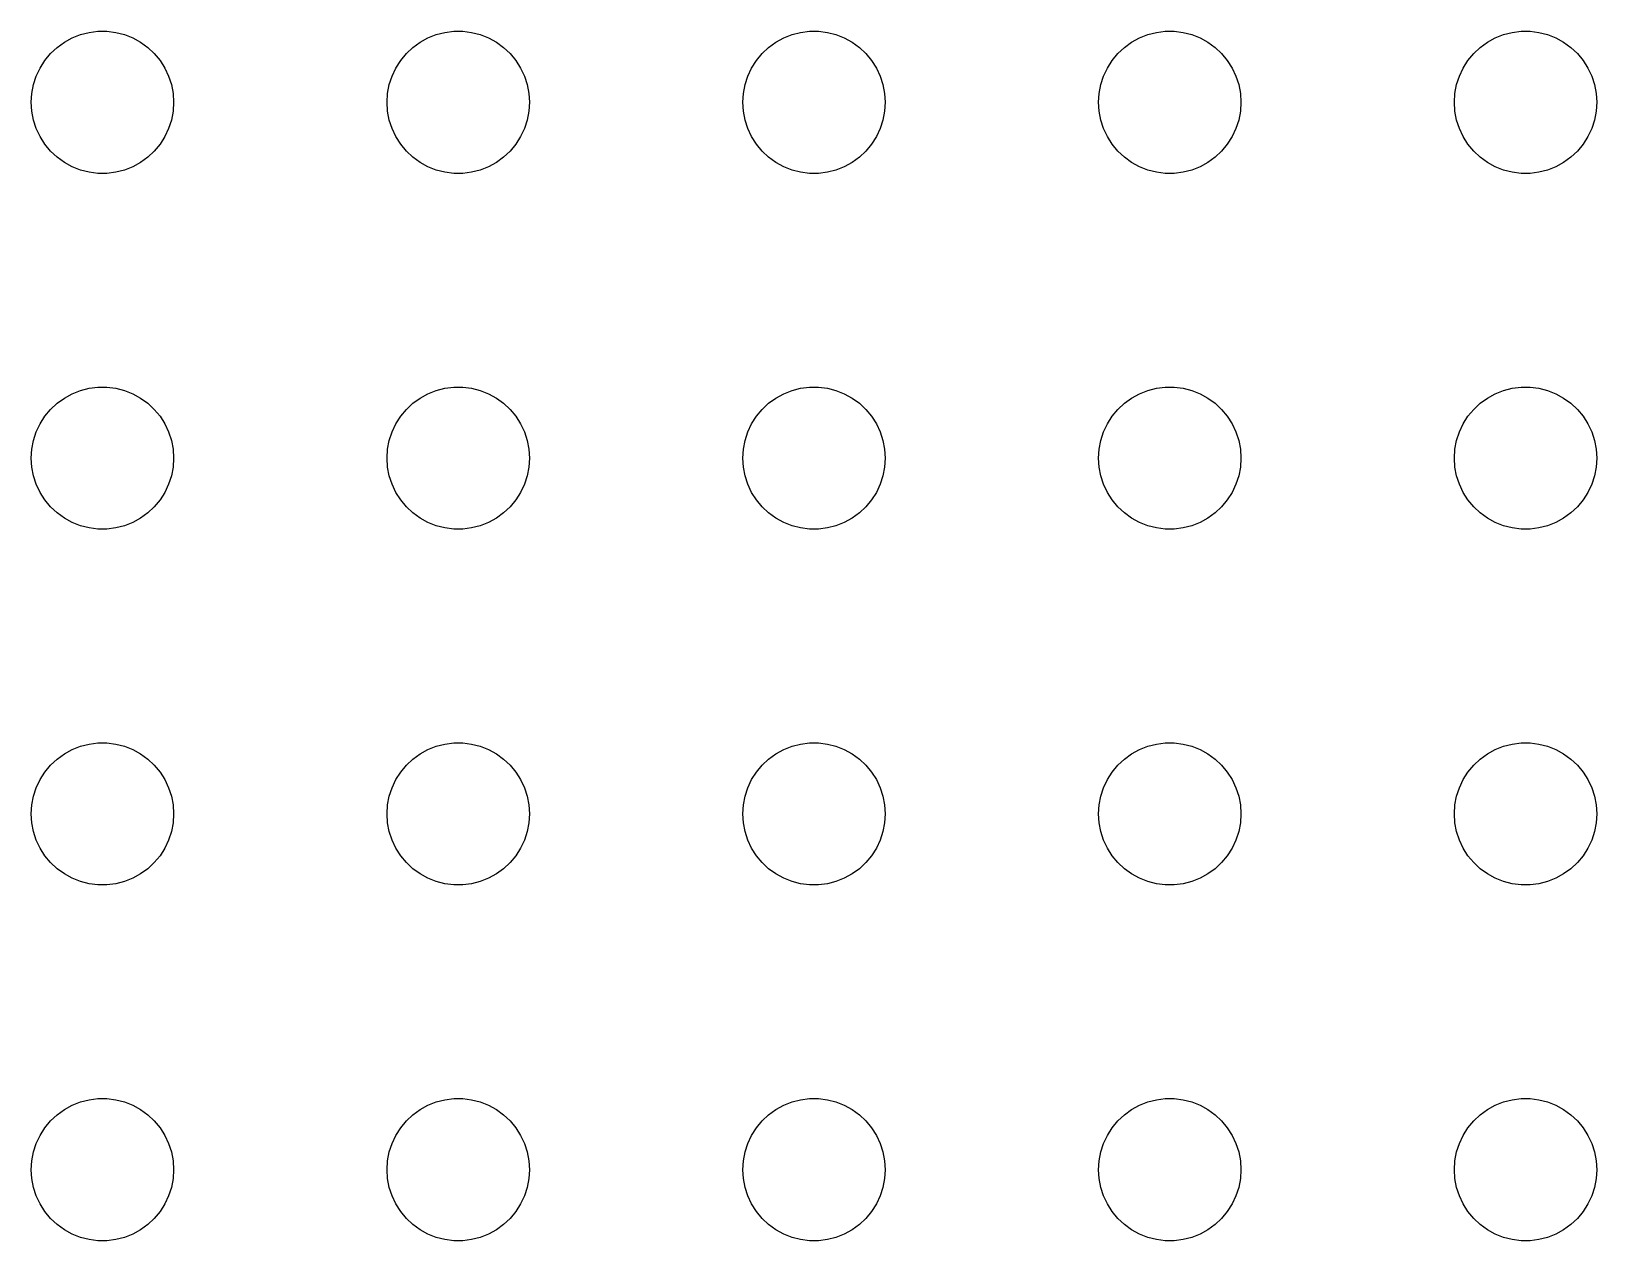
# Model space of a CAD drawing. Header units: metres. Extents: x -134 to 134, y 518 to 1078.
# Drawn here: x 66 to 99, y 796.5 to 822 of the extents above; entities that cross this region are included whole.
import ezdxf

# ---------------------------------------------------------------- set-up
doc = ezdxf.new("R2010")
doc.units = ezdxf.units.M

msp = doc.modelspace()

# ---------------------------------------------------------------- linework, layer by layer
for p, q in [((66.5439, 821.656), (66.6963, 821.766)), ((66.6963, 821.766), (66.8613, 821.857)), ((66.8613, 821.857), (67.0365, 821.927)), ((67.0365, 821.927), (67.2189, 821.973)), ((67.2189, 821.973), (67.4058, 821.997)), ((67.4058, 821.997), (67.5942, 821.997)), ((67.5942, 821.997), (67.7811, 821.973)), ((67.7811, 821.973), (67.9635, 821.927)), ((67.9635, 821.927), (68.1387, 821.857)), ((68.1387, 821.857), (68.3037, 821.766)), ((68.3037, 821.766), (68.4561, 821.656)), ((74.0439, 821.656), (74.1963, 821.766)), ((74.1963, 821.766), (74.3613, 821.857)), ((74.3613, 821.857), (74.5365, 821.927)), ((74.5365, 821.927), (74.7189, 821.973)), ((74.7189, 821.973), (74.9058, 821.997)), ((74.9058, 821.997), (75.0942, 821.997)), ((75.0942, 821.997), (75.2811, 821.973)), ((75.2811, 821.973), (75.4635, 821.927)), ((75.4635, 821.927), (75.6387, 821.857)), ((75.6387, 821.857), (75.8037, 821.766)), ((75.8037, 821.766), (75.9561, 821.656)), ((81.5439, 821.656), (81.6963, 821.766)), ((81.6963, 821.766), (81.8613, 821.857)), ((81.8613, 821.857), (82.0365, 821.927)), ((82.0365, 821.927), (82.2189, 821.973)), ((82.2189, 821.973), (82.4058, 821.997)), ((82.4058, 821.997), (82.5942, 821.997)), ((82.5942, 821.997), (82.7811, 821.973)), ((82.7811, 821.973), (82.9635, 821.927)), ((82.9635, 821.927), (83.1387, 821.857)), ((83.1387, 821.857), (83.3037, 821.766)), ((83.3037, 821.766), (83.4561, 821.656)), ((89.0439, 821.656), (89.1963, 821.766)), ((89.1963, 821.766), (89.3613, 821.857)), ((89.3613, 821.857), (89.5365, 821.927)), ((89.5365, 821.927), (89.7189, 821.973)), ((89.7189, 821.973), (89.9058, 821.997)), ((89.9058, 821.997), (90.0942, 821.997)), ((90.0942, 821.997), (90.2811, 821.973)), ((90.2811, 821.973), (90.4635, 821.927)), ((90.4635, 821.927), (90.6387, 821.857)), ((90.6387, 821.857), (90.8037, 821.766)), ((90.8037, 821.766), (90.9561, 821.656)), ((96.5439, 821.656), (96.6963, 821.766)), ((96.6963, 821.766), (96.8613, 821.857)), ((96.8613, 821.857), (97.0365, 821.927)), ((97.0365, 821.927), (97.2189, 821.973)), ((97.2189, 821.973), (97.4058, 821.997)), ((97.4058, 821.997), (97.5942, 821.997)), ((97.5942, 821.997), (97.7811, 821.973)), ((97.7811, 821.973), (97.9635, 821.927)), ((97.9635, 821.927), (98.1387, 821.857)), ((98.1387, 821.857), (98.3037, 821.766)), ((98.3037, 821.766), (98.4561, 821.656)), ((66.1855, 821.223), (66.2865, 821.382)), ((66.2865, 821.382), (66.4065, 821.527)), ((66.4065, 821.527), (66.5439, 821.656)), ((68.4561, 821.656), (68.5934, 821.527)), ((68.5934, 821.527), (68.7135, 821.382)), ((68.7135, 821.382), (68.8145, 821.223)), ((73.6855, 821.223), (73.7865, 821.382)), ((73.7865, 821.382), (73.9065, 821.527)), ((73.9065, 821.527), (74.0439, 821.656)), ((75.9561, 821.656), (76.0934, 821.527)), ((76.0934, 821.527), (76.2135, 821.382)), ((76.2135, 821.382), (76.3145, 821.223)), ((81.1855, 821.223), (81.2865, 821.382)), ((81.2865, 821.382), (81.4065, 821.527)), ((81.4065, 821.527), (81.5439, 821.656)), ((83.4561, 821.656), (83.5934, 821.527)), ((83.5934, 821.527), (83.7135, 821.382)), ((83.7135, 821.382), (83.8145, 821.223)), ((88.6855, 821.223), (88.7865, 821.382)), ((88.7865, 821.382), (88.9065, 821.527)), ((88.9065, 821.527), (89.0439, 821.656)), ((90.9561, 821.656), (91.0934, 821.527)), ((91.0934, 821.527), (91.2135, 821.382)), ((91.2135, 821.382), (91.3145, 821.223)), ((96.1855, 821.223), (96.2865, 821.382)), ((96.2865, 821.382), (96.4065, 821.527)), ((96.4065, 821.527), (96.5439, 821.656)), ((98.4561, 821.656), (98.5934, 821.527)), ((98.5934, 821.527), (98.7135, 821.382)), ((98.7135, 821.382), (98.8145, 821.223)), ((66.0471, 820.873), (66.1053, 821.052)), ((66.1053, 821.052), (66.1855, 821.223)), ((68.8145, 821.223), (68.8947, 821.052)), ((68.8947, 821.052), (68.9529, 820.873)), ((73.5471, 820.873), (73.6053, 821.052)), ((73.6053, 821.052), (73.6855, 821.223)), ((76.3145, 821.223), (76.3947, 821.052)), ((76.3947, 821.052), (76.4529, 820.873)), ((81.0471, 820.873), (81.1053, 821.052)), ((81.1053, 821.052), (81.1855, 821.223)), ((83.8145, 821.223), (83.8947, 821.052)), ((83.8947, 821.052), (83.9529, 820.873)), ((88.5471, 820.873), (88.6053, 821.052)), ((88.6053, 821.052), (88.6855, 821.223)), ((91.3145, 821.223), (91.3947, 821.052)), ((91.3947, 821.052), (91.4529, 820.873)), ((96.0471, 820.873), (96.1053, 821.052)), ((96.1053, 821.052), (96.1855, 821.223)), ((98.8145, 821.223), (98.8947, 821.052)), ((98.8947, 821.052), (98.9529, 820.873)), ((66.0118, 820.688), (66.0471, 820.873)), ((68.9529, 820.873), (68.9882, 820.688)), ((73.5118, 820.688), (73.5471, 820.873)), ((76.4529, 820.873), (76.4882, 820.688)), ((81.0118, 820.688), (81.0471, 820.873)), ((83.9529, 820.873), (83.9882, 820.688)), ((88.5118, 820.688), (88.5471, 820.873)), ((91.4529, 820.873), (91.4882, 820.688)), ((96.0118, 820.688), (96.0471, 820.873)), ((98.9529, 820.873), (98.9882, 820.688)), ((66, 820.5), (66.0118, 820.688)), ((66.0118, 820.312), (66, 820.5)), ((68.9882, 820.688), (69, 820.5)), ((69, 820.5), (68.9882, 820.312)), ((73.5, 820.5), (73.5118, 820.688)), ((73.5118, 820.312), (73.5, 820.5)), ((76.4882, 820.688), (76.5, 820.5)), ((76.5, 820.5), (76.4882, 820.312)), ((81, 820.5), (81.0118, 820.688)), ((81.0118, 820.312), (81, 820.5)), ((83.9882, 820.688), (84, 820.5)), ((84, 820.5), (83.9882, 820.312)), ((88.5, 820.5), (88.5118, 820.688)), ((88.5118, 820.312), (88.5, 820.5)), ((91.4882, 820.688), (91.5, 820.5)), ((91.5, 820.5), (91.4882, 820.312)), ((96, 820.5), (96.0118, 820.688)), ((96.0118, 820.312), (96, 820.5)), ((98.9882, 820.688), (99, 820.5)), ((99, 820.5), (98.9882, 820.312)), ((66.0471, 820.127), (66.0118, 820.312)), ((66.1053, 819.948), (66.0471, 820.127)), ((68.9529, 820.127), (68.8947, 819.948)), ((68.9882, 820.312), (68.9529, 820.127)), ((73.5471, 820.127), (73.5118, 820.312)), ((73.6053, 819.948), (73.5471, 820.127)), ((76.4529, 820.127), (76.3947, 819.948)), ((76.4882, 820.312), (76.4529, 820.127)), ((81.0471, 820.127), (81.0118, 820.312)), ((81.1053, 819.948), (81.0471, 820.127)), ((83.9529, 820.127), (83.8947, 819.948)), ((83.9882, 820.312), (83.9529, 820.127)), ((88.5471, 820.127), (88.5118, 820.312)), ((88.6053, 819.948), (88.5471, 820.127)), ((91.4529, 820.127), (91.3947, 819.948)), ((91.4882, 820.312), (91.4529, 820.127)), ((96.0471, 820.127), (96.0118, 820.312)), ((96.1053, 819.948), (96.0471, 820.127)), ((98.9529, 820.127), (98.8947, 819.948)), ((98.9882, 820.312), (98.9529, 820.127)), ((66.1855, 819.777), (66.1053, 819.948)), ((66.2865, 819.618), (66.1855, 819.777)), ((68.8145, 819.777), (68.7135, 819.618)), ((68.8947, 819.948), (68.8145, 819.777)), ((73.6855, 819.777), (73.6053, 819.948)), ((73.7865, 819.618), (73.6855, 819.777)), ((76.3145, 819.777), (76.2135, 819.618)), ((76.3947, 819.948), (76.3145, 819.777)), ((81.1855, 819.777), (81.1053, 819.948)), ((81.2865, 819.618), (81.1855, 819.777)), ((83.8145, 819.777), (83.7135, 819.618)), ((83.8947, 819.948), (83.8145, 819.777)), ((88.6855, 819.777), (88.6053, 819.948)), ((88.7865, 819.618), (88.6855, 819.777)), ((91.3145, 819.777), (91.2135, 819.618)), ((91.3947, 819.948), (91.3145, 819.777)), ((96.1855, 819.777), (96.1053, 819.948)), ((96.2865, 819.618), (96.1855, 819.777)), ((98.8145, 819.777), (98.7135, 819.618)), ((98.8947, 819.948), (98.8145, 819.777)), ((66.4065, 819.473), (66.2865, 819.618)), ((66.5439, 819.344), (66.4065, 819.473)), ((68.5934, 819.473), (68.4561, 819.344)), ((68.7135, 819.618), (68.5934, 819.473)), ((73.9065, 819.473), (73.7865, 819.618)), ((74.0439, 819.344), (73.9065, 819.473)), ((76.0934, 819.473), (75.9561, 819.344)), ((76.2135, 819.618), (76.0934, 819.473)), ((81.4065, 819.473), (81.2865, 819.618)), ((81.5439, 819.344), (81.4065, 819.473)), ((83.5934, 819.473), (83.4561, 819.344)), ((83.7135, 819.618), (83.5934, 819.473)), ((88.9065, 819.473), (88.7865, 819.618)), ((89.0439, 819.344), (88.9065, 819.473)), ((91.0934, 819.473), (90.9561, 819.344)), ((91.2135, 819.618), (91.0934, 819.473)), ((96.4065, 819.473), (96.2865, 819.618)), ((96.5439, 819.344), (96.4065, 819.473)), ((98.5934, 819.473), (98.4561, 819.344)), ((98.7135, 819.618), (98.5934, 819.473)), ((66.6963, 819.234), (66.5439, 819.344)), ((66.8613, 819.143), (66.6963, 819.234)), ((67.0365, 819.073), (66.8613, 819.143)), ((67.2189, 819.027), (67.0365, 819.073)), ((67.9635, 819.073), (67.7811, 819.027)), ((68.1387, 819.143), (67.9635, 819.073)), ((68.3037, 819.234), (68.1387, 819.143)), ((68.4561, 819.344), (68.3037, 819.234)), ((74.1963, 819.234), (74.0439, 819.344)), ((74.3613, 819.143), (74.1963, 819.234)), ((74.5365, 819.073), (74.3613, 819.143)), ((74.7189, 819.027), (74.5365, 819.073)), ((75.4635, 819.073), (75.2811, 819.027)), ((75.6387, 819.143), (75.4635, 819.073)), ((75.8037, 819.234), (75.6387, 819.143)), ((75.9561, 819.344), (75.8037, 819.234)), ((81.6963, 819.234), (81.5439, 819.344)), ((81.8613, 819.143), (81.6963, 819.234)), ((82.0365, 819.073), (81.8613, 819.143)), ((82.2189, 819.027), (82.0365, 819.073)), ((82.9635, 819.073), (82.7811, 819.027)), ((83.1387, 819.143), (82.9635, 819.073)), ((83.3037, 819.234), (83.1387, 819.143)), ((83.4561, 819.344), (83.3037, 819.234)), ((89.1963, 819.234), (89.0439, 819.344)), ((89.3613, 819.143), (89.1963, 819.234)), ((89.5365, 819.073), (89.3613, 819.143)), ((89.7189, 819.027), (89.5365, 819.073)), ((90.4635, 819.073), (90.2811, 819.027)), ((90.6387, 819.143), (90.4635, 819.073)), ((90.8037, 819.234), (90.6387, 819.143)), ((90.9561, 819.344), (90.8037, 819.234)), ((96.6963, 819.234), (96.5439, 819.344)), ((96.8613, 819.143), (96.6963, 819.234)), ((97.0365, 819.073), (96.8613, 819.143)), ((97.2189, 819.027), (97.0365, 819.073)), ((97.9635, 819.073), (97.7811, 819.027)), ((98.1387, 819.143), (97.9635, 819.073)), ((98.3037, 819.234), (98.1387, 819.143)), ((98.4561, 819.344), (98.3037, 819.234)), ((67.4058, 819.003), (67.2189, 819.027)), ((67.5942, 819.003), (67.4058, 819.003)), ((67.7811, 819.027), (67.5942, 819.003)), ((74.9058, 819.003), (74.7189, 819.027)), ((75.0942, 819.003), (74.9058, 819.003)), ((75.2811, 819.027), (75.0942, 819.003)), ((82.4058, 819.003), (82.2189, 819.027)), ((82.5942, 819.003), (82.4058, 819.003)), ((82.7811, 819.027), (82.5942, 819.003)), ((89.9058, 819.003), (89.7189, 819.027)), ((90.0942, 819.003), (89.9058, 819.003)), ((90.2811, 819.027), (90.0942, 819.003)), ((97.4058, 819.003), (97.2189, 819.027)), ((97.5942, 819.003), (97.4058, 819.003)), ((97.7811, 819.027), (97.5942, 819.003)), ((67.0365, 814.427), (67.2189, 814.473)), ((67.2189, 814.473), (67.4058, 814.497)), ((67.4058, 814.497), (67.5942, 814.497)), ((67.5942, 814.497), (67.7811, 814.473)), ((67.7811, 814.473), (67.9635, 814.427)), ((74.5365, 814.427), (74.7189, 814.473)), ((74.7189, 814.473), (74.9058, 814.497)), ((74.9058, 814.497), (75.0942, 814.497)), ((75.0942, 814.497), (75.2811, 814.473)), ((75.2811, 814.473), (75.4635, 814.427)), ((82.0365, 814.427), (82.2189, 814.473)), ((82.2189, 814.473), (82.4058, 814.497)), ((82.4058, 814.497), (82.5942, 814.497)), ((82.5942, 814.497), (82.7811, 814.473)), ((82.7811, 814.473), (82.9635, 814.427)), ((89.5365, 814.427), (89.7189, 814.473)), ((89.7189, 814.473), (89.9058, 814.497)), ((89.9058, 814.497), (90.0942, 814.497)), ((90.0942, 814.497), (90.2811, 814.473)), ((90.2811, 814.473), (90.4635, 814.427)), ((97.0365, 814.427), (97.2189, 814.473)), ((97.2189, 814.473), (97.4058, 814.497)), ((97.4058, 814.497), (97.5942, 814.497)), ((97.5942, 814.497), (97.7811, 814.473)), ((97.7811, 814.473), (97.9635, 814.427)), ((66.4065, 814.027), (66.5439, 814.156)), ((66.5439, 814.156), (66.6963, 814.266)), ((66.6963, 814.266), (66.8613, 814.357)), ((66.8613, 814.357), (67.0365, 814.427)), ((67.9635, 814.427), (68.1387, 814.357)), ((68.1387, 814.357), (68.3037, 814.266)), ((68.3037, 814.266), (68.4561, 814.156)), ((68.4561, 814.156), (68.5934, 814.027)), ((73.9065, 814.027), (74.0439, 814.156)), ((74.0439, 814.156), (74.1963, 814.266)), ((74.1963, 814.266), (74.3613, 814.357)), ((74.3613, 814.357), (74.5365, 814.427)), ((75.4635, 814.427), (75.6387, 814.357)), ((75.6387, 814.357), (75.8037, 814.266)), ((75.8037, 814.266), (75.9561, 814.156)), ((75.9561, 814.156), (76.0934, 814.027)), ((81.4065, 814.027), (81.5439, 814.156)), ((81.5439, 814.156), (81.6963, 814.266)), ((81.6963, 814.266), (81.8613, 814.357)), ((81.8613, 814.357), (82.0365, 814.427)), ((82.9635, 814.427), (83.1387, 814.357)), ((83.1387, 814.357), (83.3037, 814.266)), ((83.3037, 814.266), (83.4561, 814.156)), ((83.4561, 814.156), (83.5934, 814.027)), ((88.9065, 814.027), (89.0439, 814.156)), ((89.0439, 814.156), (89.1963, 814.266)), ((89.1963, 814.266), (89.3613, 814.357)), ((89.3613, 814.357), (89.5365, 814.427)), ((90.4635, 814.427), (90.6387, 814.357)), ((90.6387, 814.357), (90.8037, 814.266)), ((90.8037, 814.266), (90.9561, 814.156)), ((90.9561, 814.156), (91.0934, 814.027)), ((96.4065, 814.027), (96.5439, 814.156)), ((96.5439, 814.156), (96.6963, 814.266)), ((96.6963, 814.266), (96.8613, 814.357)), ((96.8613, 814.357), (97.0365, 814.427)), ((97.9635, 814.427), (98.1387, 814.357)), ((98.1387, 814.357), (98.3037, 814.266)), ((98.3037, 814.266), (98.4561, 814.156)), ((98.4561, 814.156), (98.5934, 814.027)), ((66.1855, 813.723), (66.2865, 813.882)), ((66.2865, 813.882), (66.4065, 814.027)), ((68.5934, 814.027), (68.7135, 813.882)), ((68.7135, 813.882), (68.8145, 813.723)), ((73.6855, 813.723), (73.7865, 813.882)), ((73.7865, 813.882), (73.9065, 814.027)), ((76.0934, 814.027), (76.2135, 813.882)), ((76.2135, 813.882), (76.3145, 813.723)), ((81.1855, 813.723), (81.2865, 813.882)), ((81.2865, 813.882), (81.4065, 814.027)), ((83.5934, 814.027), (83.7135, 813.882)), ((83.7135, 813.882), (83.8145, 813.723)), ((88.6855, 813.723), (88.7865, 813.882)), ((88.7865, 813.882), (88.9065, 814.027)), ((91.0934, 814.027), (91.2135, 813.882)), ((91.2135, 813.882), (91.3145, 813.723)), ((96.1855, 813.723), (96.2865, 813.882)), ((96.2865, 813.882), (96.4065, 814.027)), ((98.5934, 814.027), (98.7135, 813.882)), ((98.7135, 813.882), (98.8145, 813.723)), ((66.0471, 813.373), (66.1053, 813.552)), ((66.1053, 813.552), (66.1855, 813.723)), ((68.8145, 813.723), (68.8947, 813.552)), ((68.8947, 813.552), (68.9529, 813.373)), ((73.5471, 813.373), (73.6053, 813.552)), ((73.6053, 813.552), (73.6855, 813.723)), ((76.3145, 813.723), (76.3947, 813.552)), ((76.3947, 813.552), (76.4529, 813.373)), ((81.0471, 813.373), (81.1053, 813.552)), ((81.1053, 813.552), (81.1855, 813.723)), ((83.8145, 813.723), (83.8947, 813.552)), ((83.8947, 813.552), (83.9529, 813.373)), ((88.5471, 813.373), (88.6053, 813.552)), ((88.6053, 813.552), (88.6855, 813.723)), ((91.3145, 813.723), (91.3947, 813.552)), ((91.3947, 813.552), (91.4529, 813.373)), ((96.0471, 813.373), (96.1053, 813.552)), ((96.1053, 813.552), (96.1855, 813.723)), ((98.8145, 813.723), (98.8947, 813.552)), ((98.8947, 813.552), (98.9529, 813.373)), ((66, 813), (66.0118, 813.188)), ((66.0118, 813.188), (66.0471, 813.373)), ((68.9529, 813.373), (68.9882, 813.188)), ((68.9882, 813.188), (69, 813)), ((73.5, 813), (73.5118, 813.188)), ((73.5118, 813.188), (73.5471, 813.373)), ((76.4529, 813.373), (76.4882, 813.188)), ((76.4882, 813.188), (76.5, 813)), ((81, 813), (81.0118, 813.188)), ((81.0118, 813.188), (81.0471, 813.373)), ((83.9529, 813.373), (83.9882, 813.188)), ((83.9882, 813.188), (84, 813)), ((88.5, 813), (88.5118, 813.188)), ((88.5118, 813.188), (88.5471, 813.373)), ((91.4529, 813.373), (91.4882, 813.188)), ((91.4882, 813.188), (91.5, 813)), ((96, 813), (96.0118, 813.188)), ((96.0118, 813.188), (96.0471, 813.373)), ((98.9529, 813.373), (98.9882, 813.188)), ((98.9882, 813.188), (99, 813)), ((66.0118, 812.812), (66, 813)), ((66.0471, 812.627), (66.0118, 812.812)), ((68.9882, 812.812), (68.9529, 812.627)), ((69, 813), (68.9882, 812.812)), ((73.5118, 812.812), (73.5, 813)), ((73.5471, 812.627), (73.5118, 812.812)), ((76.4882, 812.812), (76.4529, 812.627)), ((76.5, 813), (76.4882, 812.812)), ((81.0118, 812.812), (81, 813)), ((81.0471, 812.627), (81.0118, 812.812)), ((83.9882, 812.812), (83.9529, 812.627)), ((84, 813), (83.9882, 812.812)), ((88.5118, 812.812), (88.5, 813)), ((88.5471, 812.627), (88.5118, 812.812)), ((91.4882, 812.812), (91.4529, 812.627)), ((91.5, 813), (91.4882, 812.812)), ((96.0118, 812.812), (96, 813)), ((96.0471, 812.627), (96.0118, 812.812)), ((98.9882, 812.812), (98.9529, 812.627)), ((99, 813), (98.9882, 812.812)), ((66.1053, 812.448), (66.0471, 812.627)), ((68.9529, 812.627), (68.8947, 812.448)), ((73.6053, 812.448), (73.5471, 812.627)), ((76.4529, 812.627), (76.3947, 812.448)), ((81.1053, 812.448), (81.0471, 812.627)), ((83.9529, 812.627), (83.8947, 812.448)), ((88.6053, 812.448), (88.5471, 812.627)), ((91.4529, 812.627), (91.3947, 812.448)), ((96.1053, 812.448), (96.0471, 812.627)), ((98.9529, 812.627), (98.8947, 812.448)), ((66.1855, 812.277), (66.1053, 812.448)), ((66.2865, 812.118), (66.1855, 812.277)), ((68.8145, 812.277), (68.7135, 812.118)), ((68.8947, 812.448), (68.8145, 812.277)), ((73.6855, 812.277), (73.6053, 812.448)), ((73.7865, 812.118), (73.6855, 812.277)), ((76.3145, 812.277), (76.2135, 812.118)), ((76.3947, 812.448), (76.3145, 812.277)), ((81.1855, 812.277), (81.1053, 812.448)), ((81.2865, 812.118), (81.1855, 812.277)), ((83.8145, 812.277), (83.7135, 812.118)), ((83.8947, 812.448), (83.8145, 812.277)), ((88.6855, 812.277), (88.6053, 812.448)), ((88.7865, 812.118), (88.6855, 812.277)), ((91.3145, 812.277), (91.2135, 812.118)), ((91.3947, 812.448), (91.3145, 812.277)), ((96.1855, 812.277), (96.1053, 812.448)), ((96.2865, 812.118), (96.1855, 812.277)), ((98.8145, 812.277), (98.7135, 812.118)), ((98.8947, 812.448), (98.8145, 812.277)), ((66.4065, 811.973), (66.2865, 812.118)), ((66.5439, 811.844), (66.4065, 811.973)), ((66.6963, 811.734), (66.5439, 811.844)), ((68.4561, 811.844), (68.3037, 811.734)), ((68.5934, 811.973), (68.4561, 811.844)), ((68.7135, 812.118), (68.5934, 811.973)), ((73.9065, 811.973), (73.7865, 812.118)), ((74.0439, 811.844), (73.9065, 811.973)), ((74.1963, 811.734), (74.0439, 811.844)), ((75.9561, 811.844), (75.8037, 811.734)), ((76.0934, 811.973), (75.9561, 811.844)), ((76.2135, 812.118), (76.0934, 811.973)), ((81.4065, 811.973), (81.2865, 812.118)), ((81.5439, 811.844), (81.4065, 811.973)), ((81.6963, 811.734), (81.5439, 811.844)), ((83.4561, 811.844), (83.3037, 811.734)), ((83.5934, 811.973), (83.4561, 811.844)), ((83.7135, 812.118), (83.5934, 811.973)), ((88.9065, 811.973), (88.7865, 812.118)), ((89.0439, 811.844), (88.9065, 811.973)), ((89.1963, 811.734), (89.0439, 811.844)), ((90.9561, 811.844), (90.8037, 811.734)), ((91.0934, 811.973), (90.9561, 811.844)), ((91.2135, 812.118), (91.0934, 811.973)), ((96.4065, 811.973), (96.2865, 812.118)), ((96.5439, 811.844), (96.4065, 811.973)), ((96.6963, 811.734), (96.5439, 811.844)), ((98.4561, 811.844), (98.3037, 811.734)), ((98.5934, 811.973), (98.4561, 811.844)), ((98.7135, 812.118), (98.5934, 811.973)), ((66.8613, 811.643), (66.6963, 811.734)), ((67.0365, 811.573), (66.8613, 811.643)), ((67.2189, 811.527), (67.0365, 811.573)), ((67.4058, 811.503), (67.2189, 811.527)), ((67.5942, 811.503), (67.4058, 811.503)), ((67.7811, 811.527), (67.5942, 811.503)), ((67.9635, 811.573), (67.7811, 811.527)), ((68.1387, 811.643), (67.9635, 811.573)), ((68.3037, 811.734), (68.1387, 811.643)), ((74.3613, 811.643), (74.1963, 811.734)), ((74.5365, 811.573), (74.3613, 811.643)), ((74.7189, 811.527), (74.5365, 811.573)), ((74.9058, 811.503), (74.7189, 811.527)), ((75.0942, 811.503), (74.9058, 811.503)), ((75.2811, 811.527), (75.0942, 811.503)), ((75.4635, 811.573), (75.2811, 811.527)), ((75.6387, 811.643), (75.4635, 811.573)), ((75.8037, 811.734), (75.6387, 811.643)), ((81.8613, 811.643), (81.6963, 811.734)), ((82.0365, 811.573), (81.8613, 811.643)), ((82.2189, 811.527), (82.0365, 811.573)), ((82.4058, 811.503), (82.2189, 811.527)), ((82.5942, 811.503), (82.4058, 811.503)), ((82.7811, 811.527), (82.5942, 811.503)), ((82.9635, 811.573), (82.7811, 811.527)), ((83.1387, 811.643), (82.9635, 811.573)), ((83.3037, 811.734), (83.1387, 811.643)), ((89.3613, 811.643), (89.1963, 811.734)), ((89.5365, 811.573), (89.3613, 811.643)), ((89.7189, 811.527), (89.5365, 811.573)), ((89.9058, 811.503), (89.7189, 811.527)), ((90.0942, 811.503), (89.9058, 811.503)), ((90.2811, 811.527), (90.0942, 811.503)), ((90.4635, 811.573), (90.2811, 811.527)), ((90.6387, 811.643), (90.4635, 811.573)), ((90.8037, 811.734), (90.6387, 811.643)), ((96.8613, 811.643), (96.6963, 811.734)), ((97.0365, 811.573), (96.8613, 811.643)), ((97.2189, 811.527), (97.0365, 811.573)), ((97.4058, 811.503), (97.2189, 811.527)), ((97.5942, 811.503), (97.4058, 811.503)), ((97.7811, 811.527), (97.5942, 811.503)), ((97.9635, 811.573), (97.7811, 811.527)), ((98.1387, 811.643), (97.9635, 811.573)), ((98.3037, 811.734), (98.1387, 811.643)), ((66.6963, 806.766), (66.8613, 806.857)), ((66.8613, 806.857), (67.0365, 806.927)), ((67.0365, 806.927), (67.2189, 806.973)), ((67.2189, 806.973), (67.4058, 806.997)), ((67.4058, 806.997), (67.5942, 806.997)), ((67.5942, 806.997), (67.7811, 806.973)), ((67.7811, 806.973), (67.9635, 806.927)), ((67.9635, 806.927), (68.1387, 806.857)), ((68.1387, 806.857), (68.3037, 806.766)), ((74.1963, 806.766), (74.3613, 806.857)), ((74.3613, 806.857), (74.5365, 806.927)), ((74.5365, 806.927), (74.7189, 806.973)), ((74.7189, 806.973), (74.9058, 806.997)), ((74.9058, 806.997), (75.0942, 806.997)), ((75.0942, 806.997), (75.2811, 806.973)), ((75.2811, 806.973), (75.4635, 806.927)), ((75.4635, 806.927), (75.6387, 806.857)), ((75.6387, 806.857), (75.8037, 806.766)), ((81.6963, 806.766), (81.8613, 806.857)), ((81.8613, 806.857), (82.0365, 806.927)), ((82.0365, 806.927), (82.2189, 806.973)), ((82.2189, 806.973), (82.4058, 806.997)), ((82.4058, 806.997), (82.5942, 806.997)), ((82.5942, 806.997), (82.7811, 806.973)), ((82.7811, 806.973), (82.9635, 806.927)), ((82.9635, 806.927), (83.1387, 806.857)), ((83.1387, 806.857), (83.3037, 806.766)), ((89.1963, 806.766), (89.3613, 806.857)), ((89.3613, 806.857), (89.5365, 806.927)), ((89.5365, 806.927), (89.7189, 806.973)), ((89.7189, 806.973), (89.9058, 806.997)), ((89.9058, 806.997), (90.0942, 806.997)), ((90.0942, 806.997), (90.2811, 806.973)), ((90.2811, 806.973), (90.4635, 806.927)), ((90.4635, 806.927), (90.6387, 806.857)), ((90.6387, 806.857), (90.8037, 806.766)), ((96.6963, 806.766), (96.8613, 806.857)), ((96.8613, 806.857), (97.0365, 806.927)), ((97.0365, 806.927), (97.2189, 806.973)), ((97.2189, 806.973), (97.4058, 806.997)), ((97.4058, 806.997), (97.5942, 806.997)), ((97.5942, 806.997), (97.7811, 806.973)), ((97.7811, 806.973), (97.9635, 806.927)), ((97.9635, 806.927), (98.1387, 806.857)), ((98.1387, 806.857), (98.3037, 806.766)), ((66.2865, 806.382), (66.4065, 806.527)), ((66.4065, 806.527), (66.5439, 806.656)), ((66.5439, 806.656), (66.6963, 806.766)), ((68.3037, 806.766), (68.4561, 806.656)), ((68.4561, 806.656), (68.5934, 806.527)), ((68.5934, 806.527), (68.7135, 806.382)), ((73.7865, 806.382), (73.9065, 806.527)), ((73.9065, 806.527), (74.0439, 806.656)), ((74.0439, 806.656), (74.1963, 806.766)), ((75.8037, 806.766), (75.9561, 806.656)), ((75.9561, 806.656), (76.0934, 806.527)), ((76.0934, 806.527), (76.2135, 806.382)), ((81.2865, 806.382), (81.4065, 806.527)), ((81.4065, 806.527), (81.5439, 806.656)), ((81.5439, 806.656), (81.6963, 806.766)), ((83.3037, 806.766), (83.4561, 806.656)), ((83.4561, 806.656), (83.5934, 806.527)), ((83.5934, 806.527), (83.7135, 806.382)), ((88.7865, 806.382), (88.9065, 806.527)), ((88.9065, 806.527), (89.0439, 806.656)), ((89.0439, 806.656), (89.1963, 806.766)), ((90.8037, 806.766), (90.9561, 806.656)), ((90.9561, 806.656), (91.0934, 806.527)), ((91.0934, 806.527), (91.2135, 806.382)), ((96.2865, 806.382), (96.4065, 806.527)), ((96.4065, 806.527), (96.5439, 806.656)), ((96.5439, 806.656), (96.6963, 806.766)), ((98.3037, 806.766), (98.4561, 806.656)), ((98.4561, 806.656), (98.5934, 806.527)), ((98.5934, 806.527), (98.7135, 806.382)), ((66.1053, 806.052), (66.1855, 806.223)), ((66.1855, 806.223), (66.2865, 806.382)), ((68.7135, 806.382), (68.8145, 806.223)), ((68.8145, 806.223), (68.8947, 806.052)), ((73.6053, 806.052), (73.6855, 806.223)), ((73.6855, 806.223), (73.7865, 806.382)), ((76.2135, 806.382), (76.3145, 806.223)), ((76.3145, 806.223), (76.3947, 806.052)), ((81.1053, 806.052), (81.1855, 806.223)), ((81.1855, 806.223), (81.2865, 806.382)), ((83.7135, 806.382), (83.8145, 806.223)), ((83.8145, 806.223), (83.8947, 806.052)), ((88.6053, 806.052), (88.6855, 806.223)), ((88.6855, 806.223), (88.7865, 806.382)), ((91.2135, 806.382), (91.3145, 806.223)), ((91.3145, 806.223), (91.3947, 806.052)), ((96.1053, 806.052), (96.1855, 806.223)), ((96.1855, 806.223), (96.2865, 806.382)), ((98.7135, 806.382), (98.8145, 806.223)), ((98.8145, 806.223), (98.8947, 806.052)), ((66.0118, 805.688), (66.0471, 805.873)), ((66.0471, 805.873), (66.1053, 806.052)), ((68.8947, 806.052), (68.9529, 805.873)), ((68.9529, 805.873), (68.9882, 805.688)), ((73.5118, 805.688), (73.5471, 805.873)), ((73.5471, 805.873), (73.6053, 806.052)), ((76.3947, 806.052), (76.4529, 805.873)), ((76.4529, 805.873), (76.4882, 805.688)), ((81.0118, 805.688), (81.0471, 805.873)), ((81.0471, 805.873), (81.1053, 806.052)), ((83.8947, 806.052), (83.9529, 805.873)), ((83.9529, 805.873), (83.9882, 805.688)), ((88.5118, 805.688), (88.5471, 805.873)), ((88.5471, 805.873), (88.6053, 806.052)), ((91.3947, 806.052), (91.4529, 805.873)), ((91.4529, 805.873), (91.4882, 805.688)), ((96.0118, 805.688), (96.0471, 805.873)), ((96.0471, 805.873), (96.1053, 806.052)), ((98.8947, 806.052), (98.9529, 805.873)), ((98.9529, 805.873), (98.9882, 805.688)), ((66, 805.5), (66.0118, 805.688)), ((68.9882, 805.688), (69, 805.5)), ((73.5, 805.5), (73.5118, 805.688)), ((76.4882, 805.688), (76.5, 805.5)), ((81, 805.5), (81.0118, 805.688)), ((83.9882, 805.688), (84, 805.5)), ((88.5, 805.5), (88.5118, 805.688)), ((91.4882, 805.688), (91.5, 805.5)), ((96, 805.5), (96.0118, 805.688)), ((98.9882, 805.688), (99, 805.5)), ((66.0118, 805.312), (66, 805.5)), ((66.0471, 805.127), (66.0118, 805.312)), ((68.9882, 805.312), (68.9529, 805.127)), ((69, 805.5), (68.9882, 805.312)), ((73.5118, 805.312), (73.5, 805.5)), ((73.5471, 805.127), (73.5118, 805.312)), ((76.4882, 805.312), (76.4529, 805.127)), ((76.5, 805.5), (76.4882, 805.312)), ((81.0118, 805.312), (81, 805.5)), ((81.0471, 805.127), (81.0118, 805.312)), ((83.9882, 805.312), (83.9529, 805.127)), ((84, 805.5), (83.9882, 805.312)), ((88.5118, 805.312), (88.5, 805.5)), ((88.5471, 805.127), (88.5118, 805.312)), ((91.4882, 805.312), (91.4529, 805.127)), ((91.5, 805.5), (91.4882, 805.312)), ((96.0118, 805.312), (96, 805.5)), ((96.0471, 805.127), (96.0118, 805.312)), ((98.9882, 805.312), (98.9529, 805.127)), ((99, 805.5), (98.9882, 805.312)), ((66.1053, 804.948), (66.0471, 805.127)), ((66.1855, 804.777), (66.1053, 804.948)), ((68.8947, 804.948), (68.8145, 804.777)), ((68.9529, 805.127), (68.8947, 804.948)), ((73.6053, 804.948), (73.5471, 805.127)), ((73.6855, 804.777), (73.6053, 804.948)), ((76.3947, 804.948), (76.3145, 804.777)), ((76.4529, 805.127), (76.3947, 804.948)), ((81.1053, 804.948), (81.0471, 805.127)), ((81.1855, 804.777), (81.1053, 804.948)), ((83.8947, 804.948), (83.8145, 804.777)), ((83.9529, 805.127), (83.8947, 804.948)), ((88.6053, 804.948), (88.5471, 805.127)), ((88.6855, 804.777), (88.6053, 804.948)), ((91.3947, 804.948), (91.3145, 804.777)), ((91.4529, 805.127), (91.3947, 804.948)), ((96.1053, 804.948), (96.0471, 805.127)), ((96.1855, 804.777), (96.1053, 804.948)), ((98.8947, 804.948), (98.8145, 804.777)), ((98.9529, 805.127), (98.8947, 804.948)), ((66.2865, 804.618), (66.1855, 804.777)), ((66.4065, 804.473), (66.2865, 804.618)), ((68.7135, 804.618), (68.5934, 804.473)), ((68.8145, 804.777), (68.7135, 804.618)), ((73.7865, 804.618), (73.6855, 804.777)), ((73.9065, 804.473), (73.7865, 804.618)), ((76.2135, 804.618), (76.0934, 804.473)), ((76.3145, 804.777), (76.2135, 804.618)), ((81.2865, 804.618), (81.1855, 804.777)), ((81.4065, 804.473), (81.2865, 804.618)), ((83.7135, 804.618), (83.5934, 804.473)), ((83.8145, 804.777), (83.7135, 804.618)), ((88.7865, 804.618), (88.6855, 804.777)), ((88.9065, 804.473), (88.7865, 804.618)), ((91.2135, 804.618), (91.0934, 804.473)), ((91.3145, 804.777), (91.2135, 804.618)), ((96.2865, 804.618), (96.1855, 804.777)), ((96.4065, 804.473), (96.2865, 804.618)), ((98.7135, 804.618), (98.5934, 804.473)), ((98.8145, 804.777), (98.7135, 804.618)), ((66.5439, 804.344), (66.4065, 804.473)), ((66.6963, 804.234), (66.5439, 804.344)), ((66.8613, 804.143), (66.6963, 804.234)), ((68.3037, 804.234), (68.1387, 804.143)), ((68.4561, 804.344), (68.3037, 804.234)), ((68.5934, 804.473), (68.4561, 804.344)), ((74.0439, 804.344), (73.9065, 804.473)), ((74.1963, 804.234), (74.0439, 804.344)), ((74.3613, 804.143), (74.1963, 804.234)), ((75.8037, 804.234), (75.6387, 804.143)), ((75.9561, 804.344), (75.8037, 804.234)), ((76.0934, 804.473), (75.9561, 804.344)), ((81.5439, 804.344), (81.4065, 804.473)), ((81.6963, 804.234), (81.5439, 804.344)), ((81.8613, 804.143), (81.6963, 804.234)), ((83.3037, 804.234), (83.1387, 804.143)), ((83.4561, 804.344), (83.3037, 804.234)), ((83.5934, 804.473), (83.4561, 804.344)), ((89.0439, 804.344), (88.9065, 804.473)), ((89.1963, 804.234), (89.0439, 804.344)), ((89.3613, 804.143), (89.1963, 804.234)), ((90.8037, 804.234), (90.6387, 804.143)), ((90.9561, 804.344), (90.8037, 804.234)), ((91.0934, 804.473), (90.9561, 804.344)), ((96.5439, 804.344), (96.4065, 804.473)), ((96.6963, 804.234), (96.5439, 804.344)), ((96.8613, 804.143), (96.6963, 804.234)), ((98.3037, 804.234), (98.1387, 804.143)), ((98.4561, 804.344), (98.3037, 804.234)), ((98.5934, 804.473), (98.4561, 804.344)), ((67.0365, 804.073), (66.8613, 804.143)), ((67.2189, 804.027), (67.0365, 804.073)), ((67.4058, 804.003), (67.2189, 804.027)), ((67.5942, 804.003), (67.4058, 804.003)), ((67.7811, 804.027), (67.5942, 804.003)), ((67.9635, 804.073), (67.7811, 804.027)), ((68.1387, 804.143), (67.9635, 804.073)), ((74.5365, 804.073), (74.3613, 804.143)), ((74.7189, 804.027), (74.5365, 804.073)), ((74.9058, 804.003), (74.7189, 804.027)), ((75.0942, 804.003), (74.9058, 804.003)), ((75.2811, 804.027), (75.0942, 804.003)), ((75.4635, 804.073), (75.2811, 804.027)), ((75.6387, 804.143), (75.4635, 804.073)), ((82.0365, 804.073), (81.8613, 804.143)), ((82.2189, 804.027), (82.0365, 804.073)), ((82.4058, 804.003), (82.2189, 804.027)), ((82.5942, 804.003), (82.4058, 804.003)), ((82.7811, 804.027), (82.5942, 804.003)), ((82.9635, 804.073), (82.7811, 804.027)), ((83.1387, 804.143), (82.9635, 804.073)), ((89.5365, 804.073), (89.3613, 804.143)), ((89.7189, 804.027), (89.5365, 804.073)), ((89.9058, 804.003), (89.7189, 804.027)), ((90.0942, 804.003), (89.9058, 804.003)), ((90.2811, 804.027), (90.0942, 804.003)), ((90.4635, 804.073), (90.2811, 804.027)), ((90.6387, 804.143), (90.4635, 804.073)), ((97.0365, 804.073), (96.8613, 804.143)), ((97.2189, 804.027), (97.0365, 804.073)), ((97.4058, 804.003), (97.2189, 804.027)), ((97.5942, 804.003), (97.4058, 804.003)), ((97.7811, 804.027), (97.5942, 804.003)), ((97.9635, 804.073), (97.7811, 804.027)), ((98.1387, 804.143), (97.9635, 804.073)), ((66.5439, 799.156), (66.6963, 799.266)), ((66.6963, 799.266), (66.8613, 799.357)), ((66.8613, 799.357), (67.0365, 799.427)), ((67.0365, 799.427), (67.2189, 799.473)), ((67.2189, 799.473), (67.4058, 799.497)), ((67.4058, 799.497), (67.5942, 799.497)), ((67.5942, 799.497), (67.7811, 799.473)), ((67.7811, 799.473), (67.9635, 799.427)), ((67.9635, 799.427), (68.1387, 799.357)), ((68.1387, 799.357), (68.3037, 799.266)), ((68.3037, 799.266), (68.4561, 799.156)), ((74.0439, 799.156), (74.1963, 799.266)), ((74.1963, 799.266), (74.3613, 799.357)), ((74.3613, 799.357), (74.5365, 799.427)), ((74.5365, 799.427), (74.7189, 799.473)), ((74.7189, 799.473), (74.9058, 799.497)), ((74.9058, 799.497), (75.0942, 799.497)), ((75.0942, 799.497), (75.2811, 799.473)), ((75.2811, 799.473), (75.4635, 799.427)), ((75.4635, 799.427), (75.6387, 799.357)), ((75.6387, 799.357), (75.8037, 799.266)), ((75.8037, 799.266), (75.9561, 799.156)), ((81.5439, 799.156), (81.6963, 799.266)), ((81.6963, 799.266), (81.8613, 799.357)), ((81.8613, 799.357), (82.0365, 799.427)), ((82.0365, 799.427), (82.2189, 799.473)), ((82.2189, 799.473), (82.4058, 799.497)), ((82.4058, 799.497), (82.5942, 799.497)), ((82.5942, 799.497), (82.7811, 799.473)), ((82.7811, 799.473), (82.9635, 799.427)), ((82.9635, 799.427), (83.1387, 799.357)), ((83.1387, 799.357), (83.3037, 799.266)), ((83.3037, 799.266), (83.4561, 799.156)), ((89.0439, 799.156), (89.1963, 799.266)), ((89.1963, 799.266), (89.3613, 799.357)), ((89.3613, 799.357), (89.5365, 799.427)), ((89.5365, 799.427), (89.7189, 799.473)), ((89.7189, 799.473), (89.9058, 799.497)), ((89.9058, 799.497), (90.0942, 799.497)), ((90.0942, 799.497), (90.2811, 799.473)), ((90.2811, 799.473), (90.4635, 799.427)), ((90.4635, 799.427), (90.6387, 799.357)), ((90.6387, 799.357), (90.8037, 799.266)), ((90.8037, 799.266), (90.9561, 799.156)), ((96.5439, 799.156), (96.6963, 799.266)), ((96.6963, 799.266), (96.8613, 799.357)), ((96.8613, 799.357), (97.0365, 799.427)), ((97.0365, 799.427), (97.2189, 799.473)), ((97.2189, 799.473), (97.4058, 799.497)), ((97.4058, 799.497), (97.5942, 799.497)), ((97.5942, 799.497), (97.7811, 799.473)), ((97.7811, 799.473), (97.9635, 799.427)), ((97.9635, 799.427), (98.1387, 799.357)), ((98.1387, 799.357), (98.3037, 799.266)), ((98.3037, 799.266), (98.4561, 799.156)), ((66.2865, 798.882), (66.4065, 799.027)), ((66.4065, 799.027), (66.5439, 799.156)), ((68.4561, 799.156), (68.5934, 799.027)), ((68.5934, 799.027), (68.7135, 798.882)), ((73.7865, 798.882), (73.9065, 799.027)), ((73.9065, 799.027), (74.0439, 799.156)), ((75.9561, 799.156), (76.0934, 799.027)), ((76.0934, 799.027), (76.2135, 798.882)), ((81.2865, 798.882), (81.4065, 799.027)), ((81.4065, 799.027), (81.5439, 799.156)), ((83.4561, 799.156), (83.5934, 799.027)), ((83.5934, 799.027), (83.7135, 798.882)), ((88.7865, 798.882), (88.9065, 799.027)), ((88.9065, 799.027), (89.0439, 799.156)), ((90.9561, 799.156), (91.0934, 799.027)), ((91.0934, 799.027), (91.2135, 798.882)), ((96.2865, 798.882), (96.4065, 799.027)), ((96.4065, 799.027), (96.5439, 799.156)), ((98.4561, 799.156), (98.5934, 799.027)), ((98.5934, 799.027), (98.7135, 798.882)), ((66.1053, 798.552), (66.1855, 798.723)), ((66.1855, 798.723), (66.2865, 798.882)), ((68.7135, 798.882), (68.8145, 798.723)), ((68.8145, 798.723), (68.8947, 798.552)), ((73.6053, 798.552), (73.6855, 798.723)), ((73.6855, 798.723), (73.7865, 798.882)), ((76.2135, 798.882), (76.3145, 798.723)), ((76.3145, 798.723), (76.3947, 798.552)), ((81.1053, 798.552), (81.1855, 798.723)), ((81.1855, 798.723), (81.2865, 798.882)), ((83.7135, 798.882), (83.8145, 798.723)), ((83.8145, 798.723), (83.8947, 798.552)), ((88.6053, 798.552), (88.6855, 798.723)), ((88.6855, 798.723), (88.7865, 798.882)), ((91.2135, 798.882), (91.3145, 798.723)), ((91.3145, 798.723), (91.3947, 798.552)), ((96.1053, 798.552), (96.1855, 798.723)), ((96.1855, 798.723), (96.2865, 798.882)), ((98.7135, 798.882), (98.8145, 798.723)), ((98.8145, 798.723), (98.8947, 798.552)), ((66.0118, 798.188), (66.0471, 798.373)), ((66.0471, 798.373), (66.1053, 798.552)), ((68.8947, 798.552), (68.9529, 798.373)), ((68.9529, 798.373), (68.9882, 798.188)), ((73.5118, 798.188), (73.5471, 798.373)), ((73.5471, 798.373), (73.6053, 798.552)), ((76.3947, 798.552), (76.4529, 798.373)), ((76.4529, 798.373), (76.4882, 798.188)), ((81.0118, 798.188), (81.0471, 798.373)), ((81.0471, 798.373), (81.1053, 798.552)), ((83.8947, 798.552), (83.9529, 798.373)), ((83.9529, 798.373), (83.9882, 798.188)), ((88.5118, 798.188), (88.5471, 798.373)), ((88.5471, 798.373), (88.6053, 798.552)), ((91.3947, 798.552), (91.4529, 798.373)), ((91.4529, 798.373), (91.4882, 798.188)), ((96.0118, 798.188), (96.0471, 798.373)), ((96.0471, 798.373), (96.1053, 798.552)), ((98.8947, 798.552), (98.9529, 798.373)), ((98.9529, 798.373), (98.9882, 798.188)), ((66, 798), (66.0118, 798.188)), ((66.0118, 797.812), (66, 798)), ((68.9882, 798.188), (69, 798)), ((69, 798), (68.9882, 797.812)), ((73.5, 798), (73.5118, 798.188)), ((73.5118, 797.812), (73.5, 798)), ((76.4882, 798.188), (76.5, 798)), ((76.5, 798), (76.4882, 797.812)), ((81, 798), (81.0118, 798.188)), ((81.0118, 797.812), (81, 798)), ((83.9882, 798.188), (84, 798)), ((84, 798), (83.9882, 797.812)), ((88.5, 798), (88.5118, 798.188)), ((88.5118, 797.812), (88.5, 798)), ((91.4882, 798.188), (91.5, 798)), ((91.5, 798), (91.4882, 797.812)), ((96, 798), (96.0118, 798.188)), ((96.0118, 797.812), (96, 798)), ((98.9882, 798.188), (99, 798)), ((99, 798), (98.9882, 797.812)), ((66.0471, 797.627), (66.0118, 797.812)), ((66.1053, 797.448), (66.0471, 797.627)), ((68.9529, 797.627), (68.8947, 797.448)), ((68.9882, 797.812), (68.9529, 797.627)), ((73.5471, 797.627), (73.5118, 797.812)), ((73.6053, 797.448), (73.5471, 797.627)), ((76.4529, 797.627), (76.3947, 797.448)), ((76.4882, 797.812), (76.4529, 797.627)), ((81.0471, 797.627), (81.0118, 797.812)), ((81.1053, 797.448), (81.0471, 797.627)), ((83.9529, 797.627), (83.8947, 797.448)), ((83.9882, 797.812), (83.9529, 797.627)), ((88.5471, 797.627), (88.5118, 797.812)), ((88.6053, 797.448), (88.5471, 797.627)), ((91.4529, 797.627), (91.3947, 797.448)), ((91.4882, 797.812), (91.4529, 797.627)), ((96.0471, 797.627), (96.0118, 797.812)), ((96.1053, 797.448), (96.0471, 797.627)), ((98.9529, 797.627), (98.8947, 797.448)), ((98.9882, 797.812), (98.9529, 797.627)), ((66.1855, 797.277), (66.1053, 797.448)), ((68.8947, 797.448), (68.8145, 797.277)), ((73.6855, 797.277), (73.6053, 797.448)), ((76.3947, 797.448), (76.3145, 797.277)), ((81.1855, 797.277), (81.1053, 797.448)), ((83.8947, 797.448), (83.8145, 797.277)), ((88.6855, 797.277), (88.6053, 797.448)), ((91.3947, 797.448), (91.3145, 797.277)), ((96.1855, 797.277), (96.1053, 797.448)), ((98.8947, 797.448), (98.8145, 797.277)), ((66.2865, 797.118), (66.1855, 797.277)), ((66.4065, 796.973), (66.2865, 797.118)), ((66.5439, 796.844), (66.4065, 796.973)), ((68.5934, 796.973), (68.4561, 796.844)), ((68.7135, 797.118), (68.5934, 796.973)), ((68.8145, 797.277), (68.7135, 797.118)), ((73.7865, 797.118), (73.6855, 797.277)), ((73.9065, 796.973), (73.7865, 797.118)), ((74.0439, 796.844), (73.9065, 796.973)), ((76.0934, 796.973), (75.9561, 796.844)), ((76.2135, 797.118), (76.0934, 796.973)), ((76.3145, 797.277), (76.2135, 797.118)), ((81.2865, 797.118), (81.1855, 797.277)), ((81.4065, 796.973), (81.2865, 797.118)), ((81.5439, 796.844), (81.4065, 796.973)), ((83.5934, 796.973), (83.4561, 796.844)), ((83.7135, 797.118), (83.5934, 796.973)), ((83.8145, 797.277), (83.7135, 797.118)), ((88.7865, 797.118), (88.6855, 797.277)), ((88.9065, 796.973), (88.7865, 797.118)), ((89.0439, 796.844), (88.9065, 796.973)), ((91.0934, 796.973), (90.9561, 796.844)), ((91.2135, 797.118), (91.0934, 796.973)), ((91.3145, 797.277), (91.2135, 797.118)), ((96.2865, 797.118), (96.1855, 797.277)), ((96.4065, 796.973), (96.2865, 797.118)), ((96.5439, 796.844), (96.4065, 796.973)), ((98.5934, 796.973), (98.4561, 796.844)), ((98.7135, 797.118), (98.5934, 796.973)), ((98.8145, 797.277), (98.7135, 797.118)), ((66.6963, 796.734), (66.5439, 796.844)), ((66.8613, 796.643), (66.6963, 796.734)), ((67.0365, 796.573), (66.8613, 796.643)), ((68.1387, 796.643), (67.9635, 796.573)), ((68.3037, 796.734), (68.1387, 796.643)), ((68.4561, 796.844), (68.3037, 796.734)), ((74.1963, 796.734), (74.0439, 796.844)), ((74.3613, 796.643), (74.1963, 796.734)), ((74.5365, 796.573), (74.3613, 796.643)), ((75.6387, 796.643), (75.4635, 796.573)), ((75.8037, 796.734), (75.6387, 796.643)), ((75.9561, 796.844), (75.8037, 796.734)), ((81.6963, 796.734), (81.5439, 796.844)), ((81.8613, 796.643), (81.6963, 796.734)), ((82.0365, 796.573), (81.8613, 796.643)), ((83.1387, 796.643), (82.9635, 796.573)), ((83.3037, 796.734), (83.1387, 796.643)), ((83.4561, 796.844), (83.3037, 796.734)), ((89.1963, 796.734), (89.0439, 796.844)), ((89.3613, 796.643), (89.1963, 796.734)), ((89.5365, 796.573), (89.3613, 796.643)), ((90.6387, 796.643), (90.4635, 796.573)), ((90.8037, 796.734), (90.6387, 796.643)), ((90.9561, 796.844), (90.8037, 796.734)), ((96.6963, 796.734), (96.5439, 796.844)), ((96.8613, 796.643), (96.6963, 796.734)), ((97.0365, 796.573), (96.8613, 796.643)), ((98.1387, 796.643), (97.9635, 796.573)), ((98.3037, 796.734), (98.1387, 796.643)), ((98.4561, 796.844), (98.3037, 796.734)), ((67.2189, 796.527), (67.0365, 796.573)), ((67.4058, 796.503), (67.2189, 796.527)), ((67.5942, 796.503), (67.4058, 796.503)), ((67.7811, 796.527), (67.5942, 796.503)), ((67.9635, 796.573), (67.7811, 796.527)), ((74.7189, 796.527), (74.5365, 796.573)), ((74.9058, 796.503), (74.7189, 796.527)), ((75.0942, 796.503), (74.9058, 796.503)), ((75.2811, 796.527), (75.0942, 796.503)), ((75.4635, 796.573), (75.2811, 796.527)), ((82.2189, 796.527), (82.0365, 796.573)), ((82.4058, 796.503), (82.2189, 796.527)), ((82.5942, 796.503), (82.4058, 796.503)), ((82.7811, 796.527), (82.5942, 796.503)), ((82.9635, 796.573), (82.7811, 796.527)), ((89.7189, 796.527), (89.5365, 796.573)), ((89.9058, 796.503), (89.7189, 796.527)), ((90.0942, 796.503), (89.9058, 796.503)), ((90.2811, 796.527), (90.0942, 796.503)), ((90.4635, 796.573), (90.2811, 796.527)), ((97.2189, 796.527), (97.0365, 796.573)), ((97.4058, 796.503), (97.2189, 796.527)), ((97.5942, 796.503), (97.4058, 796.503)), ((97.7811, 796.527), (97.5942, 796.503)), ((97.9635, 796.573), (97.7811, 796.527))]:
    msp.add_line(p, q)

doc.saveas('drawing.dxf')
